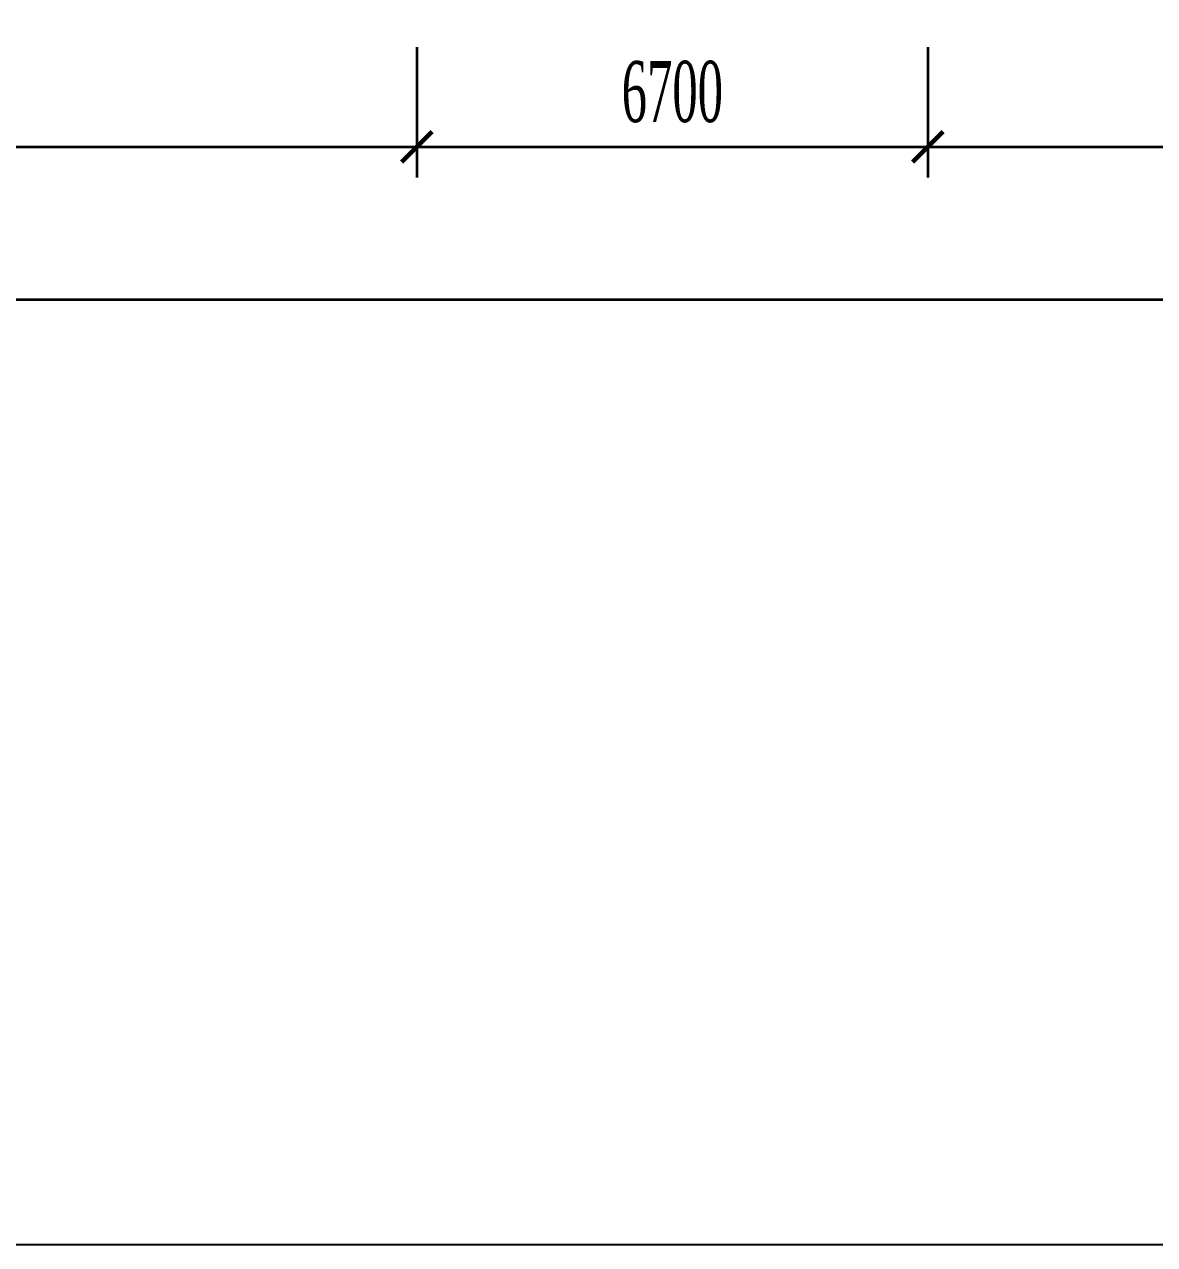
# Model space of a CAD drawing. Header units: millimetres. Extents: x 90964 to 877642, y 656808 to 1438307.
# Drawn here: x 355642 to 370462, y 1032589 to 1048588 of the extents above; entities that cross this region are included whole.
import ezdxf

# ---------------------------------------------------------------- set-up
doc = ezdxf.new("R2010")
doc.units = ezdxf.units.MM
doc.header["$LTSCALE"] = 300
doc.layers.get('Defpoints').update_dxf_attribs({"color": 6})
doc.layers.add('A-COT VACH', color=2, linetype='Continuous', lineweight=35)
doc.layers.add('A-DIM', color=125, linetype='Continuous', lineweight=15)
doc.styles.add('ROMANSssss', font='vntimeh.shx', dxfattribs={"width": 0.55})
doc.dimstyles.new('DIM_1-400 MB', dxfattribs={"dimscale": 400, "dimtxt": 2, "dimasz": 1, "dimexe": 1, "dimexo": 0, "dimgap": 0.8, "dimtad": 1, "dimdec": 0, "dimzin": 0, "dimdsep": 46, "dimtxsty": 'ROMANSssss', "dimblk": 'ARCHTICK', "dimcen": 1, "dimdle": 1, "dimclrd": 256, "dimclre": 256, "dimclrt": 7, "dimadec": 0, "dimazin": 0, "dimtfac": 1, "dimtdec": 0, "dimtix": 1, "dimtofl": 0, "dimtmove": 2, "dimatfit": 3, "dimfxl": 1, "dimtolj": 1, "dimtzin": 0, "dimarcsym": 0})

# ---------------------------------------------------------------- blocks, each defined once
blk = doc.blocks.new('_ArchTick')
at = {"color": 0, "linetype": 'ByBlock', "const_width": 0.15}
blk.add_lwpolyline([(-0.5, -0.5), (0.5, 0.5)], dxfattribs=at)
blk = doc.blocks.new('*D327')
at = {"layer": 'A-DIM', "lineweight": -2, "transparency": 16777216}
for p, q in [((335588, 1095259), (335588, 1091552)), ((411988, 1095259), (411988, 1091552)), ((335188, 1091952), (412388, 1091952))]:
    blk.add_line(p, q, dxfattribs=at)
at = {"layer": 'Defpoints', "color": 0, "transparency": 16777216}
for p in [(335588, 1095259), (411988, 1095259), (411988, 1091952)]:
    blk.add_point(p, dxfattribs=at)
at = {"layer": 'A-DIM', "lineweight": -2, "transparency": 16777216, "xscale": 400, "yscale": 400, "zscale": 400, "rotation": 180}
blk.add_blockref('_ArchTick', (335588, 1091952), dxfattribs=at)
at = {"layer": 'A-DIM', "lineweight": -2, "transparency": 16777216, "xscale": 400, "yscale": 400, "zscale": 400}
blk.add_blockref('_ArchTick', (411988, 1091952), dxfattribs=at)
at = {"layer": 'A-DIM', "color": 7, "transparency": 16777216, "insert": (373788, 1092672), "char_height": 800, "attachment_point": 5, "style": 'ROMANSssss'}
blk.add_mtext('\\A1;76400', dxfattribs=at)
blk = doc.blocks.new('*D329')
at = {"layer": 'A-DIM', "lineweight": -2, "transparency": 16777216}
for p, q in [((348188, 1095259), (348188, 1093552)), ((360788, 1095259), (360788, 1093552)), ((347788, 1093952), (361188, 1093952))]:
    blk.add_line(p, q, dxfattribs=at)
at = {"layer": 'Defpoints', "color": 0, "transparency": 16777216}
for p in [(348188, 1095259), (360788, 1095259), (360788, 1093952)]:
    blk.add_point(p, dxfattribs=at)
at = {"layer": 'A-DIM', "lineweight": -2, "transparency": 16777216, "xscale": 400, "yscale": 400, "zscale": 400, "rotation": 180}
blk.add_blockref('_ArchTick', (348188, 1093952), dxfattribs=at)
at = {"layer": 'A-DIM', "lineweight": -2, "transparency": 16777216, "xscale": 400, "yscale": 400, "zscale": 400}
blk.add_blockref('_ArchTick', (360788, 1093952), dxfattribs=at)
at = {"layer": 'A-DIM', "color": 7, "transparency": 16777216, "insert": (354488, 1094672), "char_height": 800, "attachment_point": 5, "style": 'ROMANSssss'}
blk.add_mtext('\\A1;12600', dxfattribs=at)
blk = doc.blocks.new('*D330')
at = {"layer": 'A-DIM', "lineweight": -2, "transparency": 16777216}
for p, q in [((360788, 1095259), (360788, 1093552)), ((367488, 1095259), (367488, 1093552)), ((360388, 1093952), (367888, 1093952))]:
    blk.add_line(p, q, dxfattribs=at)
at = {"layer": 'Defpoints', "color": 0, "transparency": 16777216}
for p in [(360788, 1095259), (367488, 1095259), (367488, 1093952)]:
    blk.add_point(p, dxfattribs=at)
at = {"layer": 'A-DIM', "lineweight": -2, "transparency": 16777216, "xscale": 400, "yscale": 400, "zscale": 400, "rotation": 180}
blk.add_blockref('_ArchTick', (360788, 1093952), dxfattribs=at)
at = {"layer": 'A-DIM', "lineweight": -2, "transparency": 16777216, "xscale": 400, "yscale": 400, "zscale": 400}
blk.add_blockref('_ArchTick', (367488, 1093952), dxfattribs=at)
at = {"layer": 'A-DIM', "color": 7, "transparency": 16777216, "insert": (364138, 1094672), "char_height": 800, "attachment_point": 5, "style": 'ROMANSssss'}
blk.add_mtext('\\A1;6700', dxfattribs=at)
blk = doc.blocks.new('*D331')
at = {"layer": 'A-DIM', "lineweight": -2, "transparency": 16777216}
for p, q in [((367488, 1095259), (367488, 1093552)), ((380088, 1095259), (380088, 1093552)), ((367088, 1093952), (380488, 1093952))]:
    blk.add_line(p, q, dxfattribs=at)
at = {"layer": 'Defpoints', "color": 0, "transparency": 16777216}
for p in [(367488, 1095259), (380088, 1095259), (380088, 1093952)]:
    blk.add_point(p, dxfattribs=at)
at = {"layer": 'A-DIM', "lineweight": -2, "transparency": 16777216, "xscale": 400, "yscale": 400, "zscale": 400, "rotation": 180}
blk.add_blockref('_ArchTick', (367488, 1093952), dxfattribs=at)
at = {"layer": 'A-DIM', "lineweight": -2, "transparency": 16777216, "xscale": 400, "yscale": 400, "zscale": 400}
blk.add_blockref('_ArchTick', (380088, 1093952), dxfattribs=at)
at = {"layer": 'A-DIM', "color": 7, "transparency": 16777216, "insert": (373788, 1094672), "char_height": 800, "attachment_point": 5, "style": 'ROMANSssss'}
blk.add_mtext('\\A1;12600', dxfattribs=at)
blk = doc.blocks.new('DIM TC')
at = {"layer": 'A-DIM'}
for base, p1, p2, picture, middle in [((411987.6, 1091952.2), (335587.6, 1095259.5), (411987.6, 1095259.5), '*D327', (373787.6, 1092672.2)), ((360787.7, 1093952.2), (348187.6, 1095259.5), (360787.7, 1095259.5), '*D329', (354487.7, 1094672.2)), ((367487.6, 1093952.2), (360787.7, 1095259.5), (367487.6, 1095259.5), '*D330', (364137.6, 1094672.2)), ((380087.6, 1093952.2), (367487.6, 1095259.5), (380087.6, 1095259.5), '*D331', (373787.6, 1094672.2))]:
    dim = blk.add_linear_dim(base=base, p1=p1, p2=p2, dimstyle='DIM_1-400 MB', dxfattribs=at)
    dim.commit()
    dim.dimension.update_dxf_attribs({"geometry": picture, "text_midpoint": middle})

msp = doc.modelspace()

# ---------------------------------------------------------------- linework, layer by layer
at = {"layer": 'Defpoints', "color": 1}
msp.add_lwpolyline([(294836.5, 1032589.3), (444169.9, 1032589.3), (444169.9, 1138189.3), (294836.5, 1138189.3)], close=True, dxfattribs=at)

# ---------------------------------------------------------------- block references
at = {"layer": 'A-COT VACH'}
msp.add_blockref('DIM TC', (0, -46970), dxfattribs=at)

doc.saveas('drawing.dxf')
